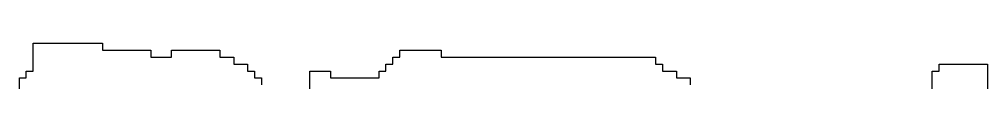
# Model space of a CAD drawing. Header units: inches. Extents: x -98695 to 376223, y 1122520 to 1501782.
# Drawn here: x -85739 to -81421, y 1377417 to 1377592 of the extents above; entities that cross this region are included whole.
import ezdxf

# ---------------------------------------------------------------- set-up
doc = ezdxf.new("R2010")
doc.units = ezdxf.units.IN
doc.header["$MEASUREMENT"] = 0
doc.layers.add('subs1', color=7, linetype='Continuous', true_color=0xc8dcf7)

msp = doc.modelspace()

# ---------------------------------------------------------------- linework, layer by layer
at = {"layer": 'subs1'}
for points in [[(-85739.2, 1377376.2, 0), (-85739.2, 1377437.9, 0), (-85708.3, 1377437.9, 0), (-85708.3, 1377468.8, 0), (-85677.5, 1377468.8, 0), (-85677.5, 1377592.2, 0), (-85369, 1377592.2, 0), (-85369, 1377561.3, 0), (-85153.1, 1377561.3, 0), (-85153.1, 1377530.5, 0), (-85060.5, 1377530.5, 0), (-85060.5, 1377561.3, 0), (-84844.6, 1377561.3, 0), (-84844.6, 1377530.5, 0), (-84782.9, 1377530.5, 0), (-84782.9, 1377499.6, 0), (-84721.2, 1377499.6, 0), (-84721.2, 1377468.8, 0), (-84690.4, 1377468.8, 0), (-84690.4, 1377437.9, 0), (-84659.5, 1377437.9, 0), (-84659.5, 1377407.1, 0)], [(-84443.6, 1377376.2, 0), (-84443.6, 1377468.8, 0), (-84351, 1377468.8, 0), (-84351, 1377437.9, 0), (-84135.1, 1377437.9, 0), (-84135.1, 1377468.8, 0), (-84104.3, 1377468.8, 0), (-84104.3, 1377499.6, 0), (-84073.4, 1377499.6, 0), (-84073.4, 1377530.5, 0), (-84042.6, 1377530.5, 0), (-84042.6, 1377561.3, 0), (-83857.5, 1377561.3, 0), (-83857.5, 1377530.5, 0), (-82901.2, 1377530.5, 0), (-82901.2, 1377499.6, 0), (-82870.4, 1377499.6, 0), (-82870.4, 1377468.8, 0), (-82808.7, 1377468.8, 0), (-82808.7, 1377437.9, 0), (-82747, 1377437.9, 0), (-82747, 1377407.1, 0)], [(-81667.4, 1377283.7, 0), (-81667.4, 1377468.8, 0), (-81636.5, 1377468.8, 0), (-81636.5, 1377499.6, 0), (-81420.6, 1377499.6, 0), (-81420.6, 1377160.3, 0)]]:
    msp.add_polyline3d(points, dxfattribs=at)

doc.saveas('drawing.dxf')
